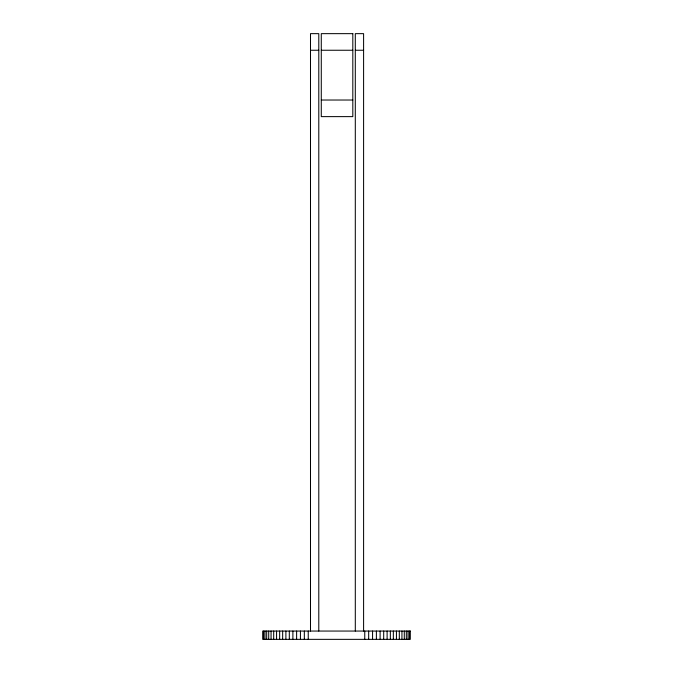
<?xml version="1.0" encoding="UTF-8"?>
<svg xmlns="http://www.w3.org/2000/svg" width="673" height="673" viewBox="0 0 673 673"><rect width="100%" height="100%" fill="white"/><g stroke="black" fill="none" stroke-linecap="round" stroke-linejoin="round"><path stroke-width="1.01" d="M310.497 50.248L318.792 50.248M321.282 50.248L352.812 50.248M355.302 50.248L363.597 50.248M321.282 100.025L352.812 100.025M409.335 631.055L409.335 639.35M408.006 631.055L408.006 639.35M406.315 631.055L406.315 639.35M404.288 631.055L404.288 639.35M401.941 631.055L401.941 639.35M399.308 631.055L399.308 639.35M396.431 631.055L396.431 639.35M393.343 631.055L393.343 639.35M390.34 631.055L390.34 639.35M387.11 631.055L387.11 639.35M383.694 631.055L383.694 639.35M380.11 631.055L380.11 639.35M376.384 631.055L376.384 639.35M372.564 631.055L372.564 639.35M368.669 631.055L368.669 639.35M364.758 631.055L364.758 639.35M363.597 631.055L363.597 33.65L355.302 33.65L355.302 631.055M318.792 631.055L318.792 33.65L310.497 33.65L310.497 631.055M308.242 631.055L308.242 639.35M304.331 631.055L304.331 639.35M300.436 631.055L300.436 639.35M296.616 631.055L296.616 639.35M292.89 631.055L292.89 639.35M289.306 631.055L289.306 639.35M285.89 631.055L285.89 639.35M282.66 631.055L282.66 639.35M279.657 631.055L279.657 639.35M276.569 631.055L276.569 639.35M273.692 631.055L273.692 639.35M271.059 631.055L271.059 639.35M268.712 631.055L268.712 639.35M266.685 631.055L266.685 639.35M264.994 631.055L264.994 639.35M263.665 631.055L263.665 639.35M352.812 33.65L321.282 33.65L321.282 116.622L352.812 116.622L352.812 33.65M410.303 631.055L262.697 631.055L262.697 639.35L410.303 639.35L410.303 631.055"/></g></svg>
